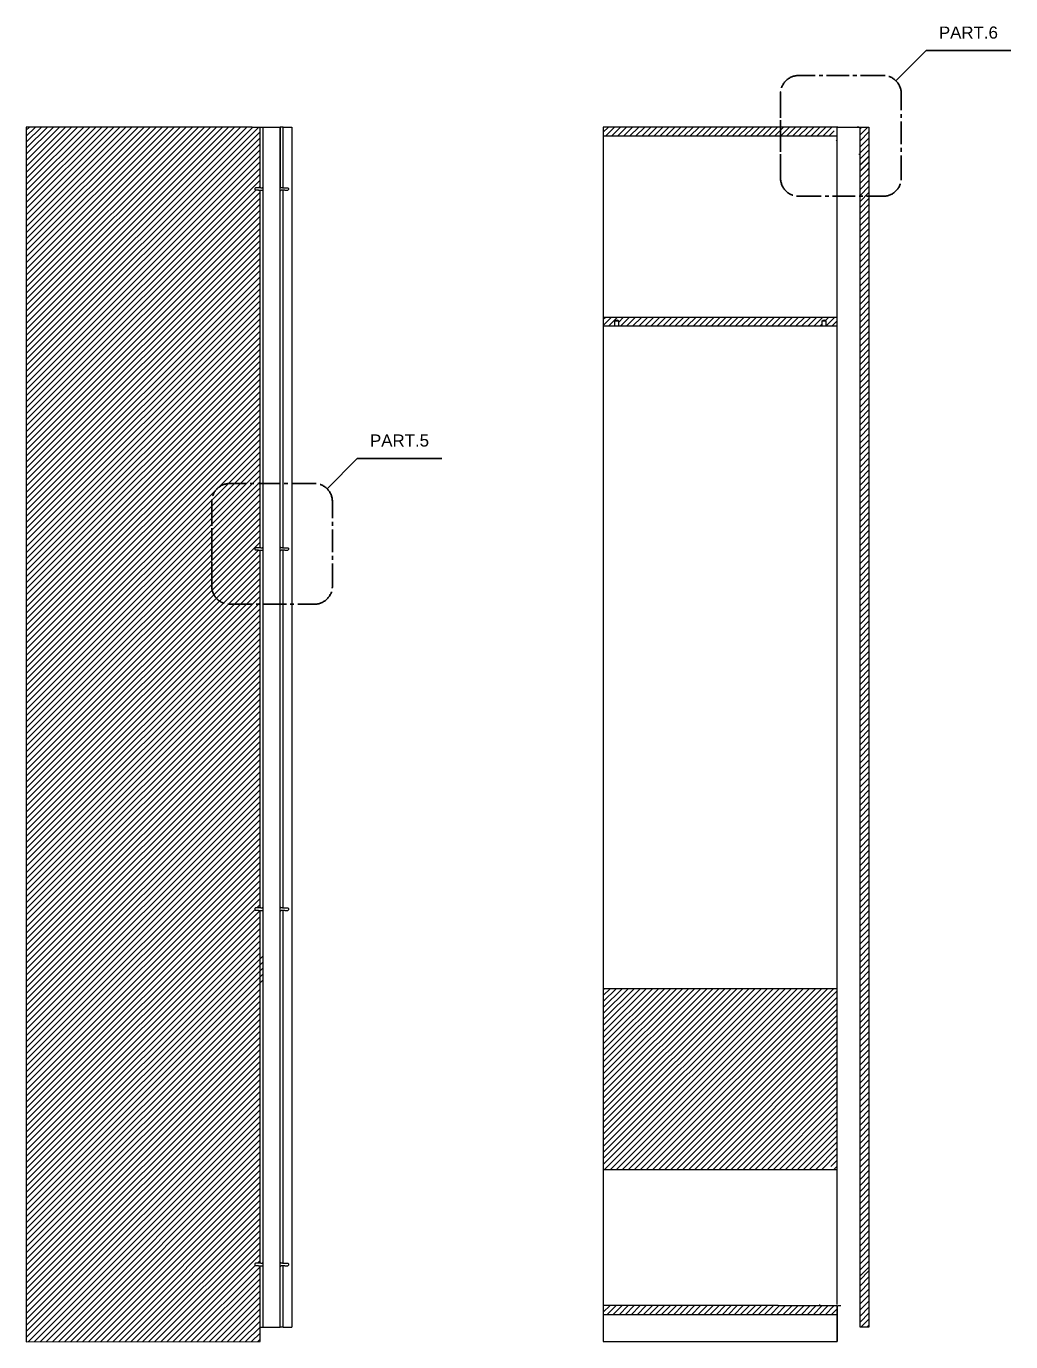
# Model space of a CAD drawing. Header units: millimetres. Extents: x -1335 to 2991, y -7 to 1980.
# Drawn here: x -604.2 to -441.2, y 1521.9 to 1739.8 of the extents above; entities that cross this region are included whole.
import ezdxf
from ezdxf.enums import TextEntityAlignment as Align

# ---------------------------------------------------------------- set-up
doc = ezdxf.new("R2010")
doc.units = ezdxf.units.MM
doc.linetypes.add('CENTER2', pattern=[1.125, 0.75, -0.125, 0.125, -0.125])
doc.layers.get('0').update_dxf_attribs({"color": 8})
doc.layers.add('A-SECT A-MCUT', color=7, linetype='Continuous', lineweight=35)
doc.layers.add('Campiture', color=1, linetype='Continuous')
doc.layers.add('Incastri', color=4, linetype='Continuous')
doc.styles.add('ARIAL', font='Arial.ttf')
pattern_1 = [(45, (-1369.2073, 1381.68575), (-0.5, 0.5), [])]

msp = doc.modelspace()

# ---------------------------------------------------------------- hatches: boundary and pattern name
at = {"layer": 'Campiture'}
h = msp.add_hatch(dxfattribs=at)
h.set_pattern_fill('JIS_WOOD', color=256)
h.set_pattern_definition(pattern_1)
edge = h.paths.add_edge_path()
edge.add_spline(control_points=[(-470.57, 1723.1), (-470.24, 1723.1), (-469.91, 1723.1), (-469.91, 1723.1), (-469.91, 1722.13), (-469.91, 1721.16), (-469.91, 1720.19)], knot_values=[0.174311, 0.174311, 0.174311, 0.174311, 0.674311, 0.674311, 0.674311, 1.5, 1.5, 1.5, 1.5], weights=[1, 1, 1, 1, 1, 1, 1], degree=3, periodic=0)
edge.add_spline(control_points=[(-469.91, 1723.1), (-469.91, 1723.1), (-470.24, 1723.1), (-470.57, 1723.1)], knot_values=[1, 1, 1, 1, 1.5, 1.5, 1.5, 1.5], weights=[1, 1, 1, 1], degree=3, periodic=0)
edge.add_spline(control_points=[(-470.57, 1723.1), (-470.9, 1723.1), (-471.23, 1723.1), (-471.23, 1723.1)], knot_values=[1.5, 1.5, 1.5, 1.5, 2, 2, 2, 2], weights=[1, 1, 1, 1], degree=3, periodic=0)
edge.add_line((-471.23, 1723.1), (-472.82, 1723.1))
edge.add_line((-472.82, 1723.1), (-508.65, 1723.1))
edge.add_line((-508.65, 1723.1), (-508.65, 1721.6))
edge.add_line((-508.65, 1721.6), (-475.9, 1721.6))
edge.add_line((-475.9, 1721.6), (-472.77, 1721.6))
edge.add_line((-472.77, 1721.6), (-469.91, 1721.6))
h = msp.add_hatch(dxfattribs=at)
h.set_pattern_fill('JIS_WOOD', color=256)
h.set_pattern_definition(pattern_1)
edge = h.paths.add_edge_path()
edge.add_line((-464.65, 1716.04), (-464.65, 1718.28))
edge.add_line((-464.65, 1718.28), (-466.12, 1716.81))
edge.add_line((-466.12, 1716.81), (-466.12, 1716.04))
edge.add_line((-466.12, 1716.04), (-466.12, 1534.35))
edge.add_spline(control_points=[(-466.12, 1534.35), (-466.12, 1533.61), (-466.12, 1532.87), (-466.12, 1532.14)], knot_values=[4.012319, 4.012319, 4.012319, 4.012319, 4.023751, 4.023751, 4.023751, 4.023751], weights=[1, 1, 1, 1], degree=3, periodic=0)
edge.add_line((-466.12, 1532.14), (-464.65, 1533.61))
edge.add_spline(control_points=[(-464.65, 1533.61), (-464.65, 1533.86), (-464.65, 1534.1), (-464.65, 1534.35)], knot_values=[0.949387, 0.949387, 0.949387, 0.949387, 0.953089, 0.953089, 0.953089, 0.953089], weights=[1, 1, 1, 1], degree=3, periodic=0)
edge.add_line((-464.65, 1534.35), (-464.65, 1716.04))
h = msp.add_hatch(dxfattribs=at)
h.set_pattern_fill('JIS_WOOD', color=256)
h.set_pattern_definition(pattern_1)
h.paths.add_polyline_path([(-472.41, 1691), (-472.24, 1691.1), (-471.99, 1691.1), (-471.81, 1691), (-471.81, 1690.1), (-469.91, 1690.1), (-469.91, 1691.6), (-508.65, 1691.6), (-508.65, 1690.1), (-506.75, 1690.1), (-506.75, 1691), (-506.57, 1691.1), (-506.32, 1691.1), (-506.15, 1691), (-506.15, 1690.1), (-472.41, 1690.1)])
h = msp.add_hatch(dxfattribs=at)
h.set_pattern_fill('JIS_WOOD', color=256)
h.set_pattern_definition(pattern_1)
h.paths.add_polyline_path([(-469.91, 1580.42), (-508.65, 1580.42), (-508.65, 1550.42), (-471.63, 1550.42), (-471.63, 1551.08), (-471.49, 1551.16), (-471.11, 1551.16), (-470.97, 1551.08), (-470.97, 1550.42), (-469.91, 1550.42)])

# ---------------------------------------------------------------- linework, layer by layer
for p, q in [((-566.82, 1723.09), (-564.35, 1723.09)), ((-565.5, 1719.55), (-565.5, 1723.09)), ((-565, 1524.3), (-565, 1723.09)), ((-564.35, 1723.09), (-562.21, 1723.09)), ((-561.71, 1723.09), (-562.21, 1723.09)), ((-562.21, 1524.3), (-562.21, 1723.09)), ((-562.21, 1723.09), (-562.21, 1713.09)), ((-561.71, 1713.03), (-561.71, 1723.09)), ((-561.71, 1723.09), (-560.24, 1723.09)), ((-560.24, 1723.09), (-560.24, 1524.3)), ((-469.91, 1721.6), (-508.65, 1721.6)), ((-469.91, 1716.04), (-469.91, 1723.1)), ((-469.79, 1723.1), (-466.12, 1723.1)), ((-468.7, 1723.1), (-468.46, 1723.1)), ((-468.24, 1723.1), (-466.62, 1723.1)), ((-466.33, 1723.1), (-466.62, 1723.1)), ((-466.12, 1723.1), (-464.65, 1723.1)), ((-466.12, 1716.04), (-466.12, 1723.1)), ((-466.12, 1723.1), (-466.12, 1723.1)), ((-464.65, 1723.1), (-464.65, 1716.04)), ((-565.5, 1713.03), (-565.5, 1719.55)), ((-469.91, 1528.07), (-469.91, 1716.04)), ((-466.12, 1524.28), (-466.12, 1716.04)), ((-464.65, 1716.04), (-464.65, 1524.28)), ((-565.5, 1653.41), (-565.5, 1712.63)), ((-561.71, 1653.41), (-561.71, 1712.63)), ((-508.65, 1691.6), (-469.91, 1691.6)), ((-469.91, 1690.1), (-508.65, 1690.1)), ((-565.5, 1593.74), (-565.5, 1653.01)), ((-561.71, 1593.74), (-561.71, 1653.01)), ((-565.5, 1534.87), (-565.5, 1593.34)), ((-561.71, 1534.87), (-561.71, 1593.34)), ((-508.65, 1580.42), (-469.91, 1580.42)), ((-508.65, 1550.42), (-469.91, 1550.42)), ((-472.09, 1550.42), (-470.59, 1550.42)), ((-565.5, 1527.89), (-565.5, 1534.47)), ((-561.71, 1524.3), (-561.71, 1534.47)), ((-565.5, 1526.37), (-565.5, 1527.89)), ((-479.66, 1527.87), (-508.65, 1527.87)), ((-469.91, 1526.38), (-469.91, 1527.9)), ((-479.65, 1526.35), (-508.65, 1526.35)), ((-469.91, 1524.33), (-469.91, 1526.35)), ((-469.91, 1526.35), (-469.91, 1521.92)), ((-565.5, 1524.3), (-564.35, 1524.3)), ((-564.35, 1524.3), (-562.21, 1524.3)), ((-561.71, 1524.3), (-562.21, 1524.3)), ((-561.71, 1524.3), (-560.24, 1524.3)), ((-464.65, 1524.28), (-466.12, 1524.28))]:
    msp.add_line(p, q)
at = {"color": 6}
for p, q in [((-466.12, 1718.55), (-466.3, 1718.55)), ((-472.83, 1528.07), (-472.83, 1527.87)), ((-469.76, 1527.87), (-469.32, 1527.87))]:
    msp.add_line(p, q, dxfattribs=at)
at = {"color": 175, "linetype": 'Continuous'}
for p, q in [((-466.12, 1716.81), (-464.65, 1718.28)), ((-464.89, 1716.04), (-464.65, 1716.28)), ((-565.79, 1713.03), (-565.5, 1713.31)), ((-565.5, 1593.31), (-565.47, 1593.34)), ((-565.5, 1585.31), (-565, 1585.81)), ((-565.5, 1584.31), (-565, 1584.81)), ((-565.5, 1583.31), (-565, 1583.81)), ((-565.5, 1582.31), (-565, 1582.81)), ((-565.5, 1581.31), (-565, 1581.81))]:
    msp.add_line(p, q, dxfattribs=at)
for points in [[(-566.82, 1723.09), (-568.41, 1723.09), (-604.24, 1723.09), (-604.24, 1521.89), (-565.5, 1521.9), (-565.5, 1524.34), (-565.5, 1526.37)], [(-469.79, 1723.1), (-472.82, 1723.1), (-508.65, 1723.1), (-508.65, 1521.9), (-469.91, 1521.92), (-469.91, 1524.36), (-469.91, 1526.38)], [(-479.66, 1527.87), (-471.89, 1527.87), (-470.49, 1527.87), (-469.91, 1527.87), (-469.91, 1526.35), (-471.04, 1526.35), (-479.65, 1526.35)]]:
    msp.add_lwpolyline(points)
at = {"layer": 'A-SECT A-MCUT'}
for p, q in [((-455.17, 1735.75), (-460.17, 1730.75)), ((-455.17, 1735.75), (-441.17, 1735.75)), ((-549.41, 1668.17), (-554.41, 1663.17)), ((-549.41, 1668.17), (-535.41, 1668.17))]:
    msp.add_line(p, q, dxfattribs=at)
at = {"layer": 'A-SECT A-MCUT', "linetype": 'CENTER2', "ltscale": 5}
for points in [[(-479.29, 1714.63, 0.414214), (-476.29, 1711.63), (-462.29, 1711.63, 0.414214), (-459.29, 1714.63), (-459.29, 1728.63, 0.414214), (-462.29, 1731.63), (-476.29, 1731.63, 0.414214), (-479.29, 1728.63), (-479.29, 1714.63), (-479.29, 1728.63)], [(-573.53, 1647.05, 0.414214), (-570.53, 1644.05), (-556.53, 1644.05, 0.414214), (-553.53, 1647.05), (-553.53, 1661.05, 0.414214), (-556.53, 1664.05), (-570.53, 1664.05, 0.414214), (-573.53, 1661.05), (-573.53, 1647.05), (-573.53, 1661.05)]]:
    msp.add_lwpolyline(points, format="xyb", dxfattribs=at)
at = {"layer": 'Campiture', "linetype": 'Continuous'}
for p, q in [((-604.24, 1722.58), (-603.73, 1723.09)), ((-604.24, 1721.58), (-602.73, 1723.09)), ((-604.24, 1720.58), (-601.73, 1723.09)), ((-604.24, 1719.58), (-600.73, 1723.09)), ((-604.24, 1718.58), (-599.73, 1723.09)), ((-604.24, 1717.58), (-598.73, 1723.09)), ((-604.24, 1716.58), (-597.73, 1723.09)), ((-604.24, 1715.58), (-596.73, 1723.09)), ((-604.24, 1714.58), (-595.73, 1723.09)), ((-604.24, 1713.58), (-594.73, 1723.09)), ((-604.24, 1712.58), (-593.73, 1723.09)), ((-604.24, 1711.58), (-592.73, 1723.09)), ((-604.24, 1710.58), (-591.73, 1723.09)), ((-604.24, 1709.58), (-590.73, 1723.09)), ((-604.24, 1708.58), (-589.73, 1723.09)), ((-604.24, 1707.58), (-588.73, 1723.09)), ((-604.24, 1706.58), (-587.73, 1723.09)), ((-604.24, 1705.58), (-586.73, 1723.09)), ((-604.24, 1704.58), (-585.73, 1723.09)), ((-604.24, 1703.58), (-584.73, 1723.09)), ((-604.24, 1702.58), (-583.73, 1723.09)), ((-604.24, 1701.58), (-582.73, 1723.09)), ((-604.24, 1700.58), (-581.73, 1723.09)), ((-604.24, 1699.58), (-580.73, 1723.09)), ((-604.24, 1698.58), (-579.73, 1723.09)), ((-604.24, 1697.58), (-578.73, 1723.09)), ((-604.24, 1696.58), (-577.73, 1723.09)), ((-604.24, 1695.58), (-576.73, 1723.09)), ((-604.24, 1694.58), (-575.73, 1723.09)), ((-604.24, 1693.58), (-574.73, 1723.09)), ((-604.24, 1692.58), (-573.73, 1723.09)), ((-604.24, 1691.58), (-572.73, 1723.09)), ((-604.24, 1690.58), (-571.73, 1723.09)), ((-604.24, 1689.58), (-570.73, 1723.09)), ((-604.24, 1688.58), (-569.73, 1723.09)), ((-604.24, 1687.58), (-568.73, 1723.09)), ((-604.24, 1686.58), (-567.73, 1723.09)), ((-604.24, 1685.58), (-566.73, 1723.09)), ((-604.24, 1684.58), (-565.73, 1723.09)), ((-604.24, 1683.58), (-565.5, 1722.31)), ((-466.12, 1722.81), (-465.82, 1723.1)), ((-466.12, 1721.81), (-464.82, 1723.1)), ((-466.12, 1720.81), (-464.65, 1722.28)), ((-604.24, 1682.58), (-565.5, 1721.31)), ((-604.24, 1681.58), (-565.5, 1720.31)), ((-604.24, 1680.58), (-565.5, 1719.31)), ((-466.12, 1719.81), (-464.65, 1721.28)), ((-466.12, 1718.81), (-464.65, 1720.28)), ((-466.12, 1717.81), (-464.65, 1719.28)), ((-604.24, 1679.58), (-565.5, 1718.31)), ((-604.24, 1678.58), (-565.5, 1717.31)), ((-465.89, 1716.04), (-464.65, 1717.28)), ((-604.24, 1677.58), (-565.5, 1716.31)), ((-604.24, 1676.58), (-565.5, 1715.31)), ((-604.24, 1675.58), (-565.5, 1714.31)), ((-604.24, 1674.58), (-566.19, 1712.63)), ((-604.24, 1673.58), (-565.5, 1712.31)), ((-604.24, 1672.58), (-565.5, 1711.31)), ((-604.24, 1671.58), (-565.5, 1710.31)), ((-604.24, 1670.58), (-565.5, 1709.31)), ((-604.24, 1669.58), (-565.5, 1708.31)), ((-604.24, 1668.58), (-565.5, 1707.31)), ((-604.24, 1667.58), (-565.5, 1706.31)), ((-604.24, 1666.58), (-565.5, 1705.31)), ((-604.24, 1665.58), (-565.5, 1704.31)), ((-604.24, 1664.58), (-565.5, 1703.31)), ((-604.24, 1663.58), (-565.5, 1702.31)), ((-604.24, 1662.58), (-565.5, 1701.31)), ((-604.24, 1661.58), (-565.5, 1700.31)), ((-604.24, 1660.58), (-565.5, 1699.31)), ((-604.24, 1659.58), (-565.5, 1698.31)), ((-604.24, 1658.58), (-565.5, 1697.31)), ((-604.24, 1657.58), (-565.5, 1696.31)), ((-604.24, 1656.58), (-565.5, 1695.31)), ((-604.24, 1655.58), (-565.5, 1694.31)), ((-604.24, 1654.58), (-565.5, 1693.31)), ((-604.24, 1653.58), (-565.5, 1692.31)), ((-604.24, 1652.58), (-565.5, 1691.31)), ((-604.24, 1651.58), (-565.5, 1690.31)), ((-604.24, 1650.58), (-565.5, 1689.31)), ((-604.24, 1649.58), (-565.5, 1688.31)), ((-604.24, 1648.58), (-565.5, 1687.31)), ((-604.24, 1647.58), (-565.5, 1686.31)), ((-604.24, 1646.58), (-565.5, 1685.31)), ((-604.24, 1645.58), (-565.5, 1684.31)), ((-604.24, 1644.58), (-565.5, 1683.31)), ((-604.24, 1643.58), (-565.5, 1682.31)), ((-604.24, 1642.58), (-565.5, 1681.31)), ((-604.24, 1641.58), (-565.5, 1680.31)), ((-604.24, 1640.58), (-565.5, 1679.31)), ((-604.24, 1639.58), (-565.5, 1678.31)), ((-604.24, 1638.58), (-565.5, 1677.31)), ((-604.24, 1637.58), (-565.5, 1676.31)), ((-604.24, 1636.58), (-565.5, 1675.31)), ((-604.24, 1635.58), (-565.5, 1674.31)), ((-604.24, 1634.58), (-565.5, 1673.31)), ((-604.24, 1633.58), (-565.5, 1672.31)), ((-604.24, 1632.58), (-565.5, 1671.31)), ((-604.24, 1631.58), (-565.5, 1670.31)), ((-604.24, 1630.58), (-565.5, 1669.31)), ((-604.24, 1629.58), (-565.5, 1668.31)), ((-604.24, 1628.58), (-565.5, 1667.31)), ((-604.24, 1627.58), (-565.5, 1666.31)), ((-604.24, 1626.58), (-565.5, 1665.31)), ((-604.24, 1625.58), (-565.5, 1664.31)), ((-604.24, 1624.58), (-565.5, 1663.31)), ((-604.24, 1623.58), (-565.5, 1662.31)), ((-604.24, 1622.58), (-565.5, 1661.31)), ((-604.24, 1621.58), (-565.5, 1660.31)), ((-604.24, 1620.58), (-565.5, 1659.31)), ((-604.24, 1619.58), (-565.5, 1658.31)), ((-604.24, 1618.58), (-565.5, 1657.31)), ((-604.24, 1617.58), (-565.5, 1656.31)), ((-604.24, 1616.58), (-565.5, 1655.31)), ((-604.24, 1615.58), (-565.5, 1654.31)), ((-604.24, 1614.58), (-565.8, 1653.01)), ((-604.24, 1613.58), (-565.5, 1652.31)), ((-604.24, 1612.58), (-565.5, 1651.31)), ((-604.24, 1611.58), (-565.5, 1650.31)), ((-604.24, 1610.58), (-565.5, 1649.31)), ((-604.24, 1609.58), (-565.5, 1648.31)), ((-604.24, 1608.58), (-565.5, 1647.31)), ((-604.24, 1607.58), (-565.5, 1646.31)), ((-604.24, 1606.58), (-565.5, 1645.31)), ((-604.24, 1605.58), (-565.5, 1644.31)), ((-604.24, 1604.58), (-565.5, 1643.31)), ((-604.24, 1603.58), (-565.5, 1642.31)), ((-604.24, 1602.58), (-565.5, 1641.31)), ((-604.24, 1601.58), (-565.5, 1640.31)), ((-604.24, 1600.58), (-565.5, 1639.31)), ((-604.24, 1599.58), (-565.5, 1638.31)), ((-604.24, 1598.58), (-565.5, 1637.31)), ((-604.24, 1597.58), (-565.5, 1636.31)), ((-604.24, 1596.58), (-565.5, 1635.31)), ((-604.24, 1595.58), (-565.5, 1634.31)), ((-604.24, 1594.58), (-565.5, 1633.31)), ((-604.24, 1593.58), (-565.5, 1632.31)), ((-604.24, 1592.58), (-565.5, 1631.31)), ((-604.24, 1591.58), (-565.5, 1630.31)), ((-604.24, 1590.58), (-565.5, 1629.31)), ((-604.24, 1589.58), (-565.5, 1628.31)), ((-604.24, 1588.58), (-565.5, 1627.31)), ((-604.24, 1587.58), (-565.5, 1626.31)), ((-604.24, 1586.58), (-565.5, 1625.31)), ((-604.24, 1585.58), (-565.5, 1624.31)), ((-604.24, 1584.58), (-565.5, 1623.31)), ((-604.24, 1583.58), (-565.5, 1622.31)), ((-604.24, 1582.58), (-565.5, 1621.31)), ((-604.24, 1581.58), (-565.5, 1620.31)), ((-604.24, 1580.58), (-565.5, 1619.31)), ((-604.24, 1579.58), (-565.5, 1618.31)), ((-604.24, 1578.58), (-565.5, 1617.31)), ((-604.24, 1577.58), (-565.5, 1616.31)), ((-604.24, 1576.58), (-565.5, 1615.31)), ((-604.24, 1575.58), (-565.5, 1614.31)), ((-604.24, 1574.58), (-565.5, 1613.31)), ((-604.24, 1573.58), (-565.5, 1612.31)), ((-604.24, 1572.58), (-565.5, 1611.31)), ((-604.24, 1571.58), (-565.5, 1610.31)), ((-604.24, 1570.58), (-565.5, 1609.31)), ((-604.24, 1569.58), (-565.5, 1608.31)), ((-604.24, 1568.58), (-565.5, 1607.31)), ((-604.24, 1567.58), (-565.5, 1606.31)), ((-604.24, 1566.58), (-565.5, 1605.31)), ((-604.24, 1565.58), (-565.5, 1604.31)), ((-604.24, 1564.58), (-565.5, 1603.31)), ((-604.24, 1563.58), (-565.5, 1602.31)), ((-604.24, 1562.58), (-565.5, 1601.31)), ((-604.24, 1561.58), (-565.5, 1600.31)), ((-604.24, 1560.58), (-565.5, 1599.31)), ((-604.24, 1559.58), (-565.5, 1598.31)), ((-604.24, 1558.58), (-565.5, 1597.31)), ((-604.24, 1557.58), (-565.5, 1596.31)), ((-604.24, 1556.58), (-565.5, 1595.31)), ((-604.24, 1555.58), (-566.39, 1593.43)), ((-604.24, 1554.58), (-565.5, 1593.31)), ((-566.07, 1593.74), (-565.5, 1594.31)), ((-604.24, 1553.58), (-565.5, 1592.31)), ((-604.24, 1552.58), (-565.5, 1591.31)), ((-604.24, 1551.58), (-565.5, 1590.31)), ((-604.24, 1550.58), (-565.5, 1589.31)), ((-604.24, 1549.58), (-565.5, 1588.31)), ((-604.24, 1548.58), (-565.5, 1587.31)), ((-604.24, 1547.58), (-565.5, 1586.31)), ((-604.24, 1546.58), (-565.5, 1585.31)), ((-604.24, 1545.58), (-565.5, 1584.31)), ((-604.24, 1544.58), (-565.5, 1583.31)), ((-604.24, 1543.58), (-565.5, 1582.31)), ((-604.24, 1542.58), (-565.5, 1581.31)), ((-604.24, 1541.58), (-565.5, 1580.31)), ((-604.24, 1540.58), (-565.5, 1579.31)), ((-604.24, 1539.58), (-565.5, 1578.31)), ((-604.24, 1538.58), (-565.5, 1577.31)), ((-604.24, 1537.58), (-565.5, 1576.31)), ((-604.24, 1536.58), (-565.5, 1575.31)), ((-604.24, 1535.58), (-565.5, 1574.31)), ((-604.24, 1534.58), (-565.5, 1573.31)), ((-604.24, 1533.58), (-565.5, 1572.31)), ((-604.24, 1532.58), (-565.5, 1571.31)), ((-604.24, 1531.58), (-565.5, 1570.31)), ((-604.24, 1530.58), (-565.5, 1569.31)), ((-604.24, 1529.58), (-565.5, 1568.31)), ((-604.24, 1528.58), (-565.5, 1567.31)), ((-604.24, 1527.58), (-565.5, 1566.31)), ((-604.24, 1526.58), (-565.5, 1565.31)), ((-604.24, 1525.58), (-565.5, 1564.31)), ((-604.24, 1524.58), (-565.5, 1563.31)), ((-604.24, 1523.58), (-565.5, 1562.31)), ((-604.24, 1522.58), (-565.5, 1561.31)), ((-603.93, 1521.89), (-565.5, 1560.31)), ((-602.93, 1521.89), (-565.5, 1559.31)), ((-601.93, 1521.89), (-565.5, 1558.31)), ((-600.92, 1521.89), (-565.5, 1557.31)), ((-599.92, 1521.89), (-565.5, 1556.31)), ((-598.92, 1521.89), (-565.5, 1555.31)), ((-597.92, 1521.89), (-565.5, 1554.31)), ((-596.92, 1521.89), (-565.5, 1553.31)), ((-595.92, 1521.89), (-565.5, 1552.31)), ((-594.92, 1521.89), (-565.5, 1551.31)), ((-593.92, 1521.89), (-565.5, 1550.31)), ((-592.92, 1521.89), (-565.5, 1549.31)), ((-591.92, 1521.89), (-565.5, 1548.31)), ((-590.92, 1521.89), (-565.5, 1547.31)), ((-589.92, 1521.89), (-565.5, 1546.31)), ((-588.92, 1521.89), (-565.5, 1545.31)), ((-587.92, 1521.89), (-565.5, 1544.31)), ((-586.92, 1521.89), (-565.5, 1543.31)), ((-585.92, 1521.89), (-565.5, 1542.31)), ((-584.92, 1521.9), (-565.5, 1541.31)), ((-583.92, 1521.9), (-565.5, 1540.31)), ((-582.92, 1521.9), (-565.5, 1539.31)), ((-581.92, 1521.9), (-565.5, 1538.31)), ((-580.92, 1521.9), (-565.5, 1537.31)), ((-579.92, 1521.9), (-565.5, 1536.31)), ((-578.92, 1521.9), (-566.32, 1534.5)), ((-577.91, 1521.9), (-565.5, 1534.31)), ((-565.94, 1534.87), (-565.5, 1535.31)), ((-576.91, 1521.9), (-565.5, 1533.31)), ((-575.91, 1521.9), (-565.5, 1532.31)), ((-466.12, 1532.14), (-464.65, 1533.61)), ((-466.12, 1531.14), (-464.65, 1532.61)), ((-574.91, 1521.9), (-565.5, 1531.31)), ((-573.91, 1521.9), (-565.5, 1530.31)), ((-466.12, 1530.14), (-464.65, 1531.61)), ((-466.12, 1529.14), (-464.65, 1530.61)), ((-572.91, 1521.9), (-565.5, 1529.31)), ((-571.91, 1521.9), (-565.5, 1528.31)), ((-508.65, 1526.76), (-507.53, 1527.87)), ((-508.05, 1526.35), (-506.53, 1527.87)), ((-507.05, 1526.35), (-505.53, 1527.87)), ((-506.05, 1526.35), (-504.53, 1527.87)), ((-505.05, 1526.35), (-503.53, 1527.87)), ((-504.05, 1526.35), (-502.53, 1527.87)), ((-503.05, 1526.35), (-501.53, 1527.87)), ((-502.05, 1526.35), (-500.53, 1527.87)), ((-501.05, 1526.35), (-499.53, 1527.87)), ((-500.05, 1526.35), (-498.53, 1527.87)), ((-499.05, 1526.35), (-497.53, 1527.87)), ((-498.05, 1526.35), (-496.53, 1527.87)), ((-497.05, 1526.35), (-495.53, 1527.87)), ((-496.05, 1526.35), (-494.53, 1527.87)), ((-495.05, 1526.35), (-493.53, 1527.87)), ((-494.05, 1526.35), (-492.53, 1527.87)), ((-492.98, 1526.35), (-491.46, 1527.87)), ((-491.98, 1526.35), (-490.46, 1527.87)), ((-490.98, 1526.35), (-489.46, 1527.87)), ((-489.98, 1526.35), (-488.46, 1527.87)), ((-488.98, 1526.35), (-487.46, 1527.87)), ((-487.98, 1526.35), (-486.46, 1527.87)), ((-486.98, 1526.35), (-485.46, 1527.87)), ((-485.98, 1526.35), (-484.46, 1527.87)), ((-484.98, 1526.35), (-483.46, 1527.87)), ((-483.98, 1526.35), (-482.46, 1527.87)), ((-482.98, 1526.35), (-481.46, 1527.87)), ((-481.98, 1526.35), (-480.46, 1527.87)), ((-480.98, 1526.35), (-479.46, 1527.87)), ((-479.98, 1526.35), (-478.46, 1527.87)), ((-478.9, 1526.35), (-477.39, 1527.87)), ((-477.9, 1526.35), (-476.39, 1527.87)), ((-476.9, 1526.35), (-475.39, 1527.87)), ((-475.9, 1526.35), (-474.39, 1527.87)), ((-474.9, 1526.35), (-473.39, 1527.87)), ((-473.9, 1526.35), (-472.39, 1527.87)), ((-472.9, 1526.35), (-471.39, 1527.87)), ((-471.9, 1526.35), (-470.39, 1527.87)), ((-466.12, 1528.14), (-464.65, 1529.61)), ((-466.12, 1527.14), (-464.65, 1528.61)), ((-466.12, 1526.14), (-464.65, 1527.61)), ((-570.91, 1521.9), (-565.5, 1527.31)), ((-569.91, 1521.9), (-565.5, 1526.31)), ((-568.91, 1521.9), (-565.5, 1525.31)), ((-470.9, 1526.35), (-469.91, 1527.34)), ((-466.12, 1525.14), (-464.65, 1526.61)), ((-465.97, 1524.28), (-464.65, 1525.61)), ((-567.91, 1521.9), (-565.5, 1524.31)), ((-566.91, 1521.9), (-565.5, 1523.31)), ((-464.97, 1524.28), (-464.65, 1524.61)), ((-565.91, 1521.9), (-565.5, 1522.31))]:
    msp.add_line(p, q, dxfattribs=at)
at = {"layer": 'Campiture'}
for p, q in [((-566.29, 1534.87), (-566.4, 1534.77)), ((-566.4, 1534.77), (-566.4, 1534.57)), ((-566.29, 1534.47), (-566.4, 1534.57)), ((-565.8, 1534.87), (-566.29, 1534.87)), ((-565.8, 1534.47), (-566.29, 1534.47))]:
    msp.add_line(p, q, dxfattribs=at)
at = {"layer": 'Incastri'}
for p, q in [((-566.29, 1713.03), (-566.4, 1712.93)), ((-566.4, 1712.93), (-566.4, 1712.73)), ((-566.29, 1712.63), (-566.4, 1712.73)), ((-565.8, 1713.03), (-566.29, 1713.03)), ((-565.4, 1713.03), (-565.8, 1713.03)), ((-565.4, 1713.03), (-565.19, 1713.03)), ((-565.19, 1713.03), (-565, 1713.2)), ((-562.02, 1713.03), (-562.21, 1713.2)), ((-561.81, 1713.03), (-562.02, 1713.03)), ((-561.81, 1713.03), (-561.41, 1713.03)), ((-561.41, 1713.03), (-560.92, 1713.03)), ((-560.92, 1713.03), (-560.81, 1712.93)), ((-560.92, 1712.63), (-560.81, 1712.73)), ((-560.81, 1712.93), (-560.81, 1712.73)), ((-565.8, 1712.63), (-566.29, 1712.63)), ((-565.8, 1712.63), (-565.19, 1712.63)), ((-565.19, 1712.63), (-565, 1712.45)), ((-562.02, 1712.63), (-562.21, 1712.45)), ((-561.41, 1712.63), (-562.02, 1712.63)), ((-561.41, 1712.63), (-560.92, 1712.63)), ((-506.75, 1691), (-506.57, 1691.1)), ((-506.75, 1690.1), (-506.75, 1691)), ((-506.75, 1691), (-506.15, 1691)), ((-506.57, 1691.1), (-506.32, 1691.1)), ((-506.15, 1691), (-506.32, 1691.1)), ((-506.15, 1691), (-506.15, 1690.1)), ((-472.41, 1691), (-472.24, 1691.1)), ((-472.41, 1690.1), (-472.41, 1691)), ((-472.41, 1691), (-471.81, 1691)), ((-472.24, 1691.1), (-471.99, 1691.1)), ((-471.81, 1691), (-471.99, 1691.1)), ((-471.81, 1691), (-471.81, 1690.1)), ((-566.29, 1653.41), (-566.4, 1653.31)), ((-566.4, 1653.31), (-566.4, 1653.11)), ((-566.29, 1653.01), (-566.4, 1653.11)), ((-565.8, 1653.41), (-566.29, 1653.41)), ((-565.8, 1653.01), (-566.29, 1653.01)), ((-565.4, 1653.41), (-565.8, 1653.41)), ((-565.8, 1653.01), (-565.19, 1653.01)), ((-565.4, 1653.41), (-565.19, 1653.41)), ((-565.19, 1653.41), (-565, 1653.58)), ((-565.19, 1653.01), (-565, 1652.84)), ((-562.02, 1653.41), (-562.21, 1653.58)), ((-562.02, 1653.01), (-562.21, 1652.84)), ((-561.81, 1653.41), (-562.02, 1653.41)), ((-561.41, 1653.01), (-562.02, 1653.01)), ((-561.81, 1653.41), (-561.41, 1653.41)), ((-561.41, 1653.41), (-560.92, 1653.41)), ((-561.41, 1653.01), (-560.92, 1653.01)), ((-560.92, 1653.41), (-560.81, 1653.31)), ((-560.92, 1653.01), (-560.81, 1653.11)), ((-560.81, 1653.31), (-560.81, 1653.11)), ((-566.29, 1593.74), (-566.4, 1593.64)), ((-566.4, 1593.64), (-566.4, 1593.44)), ((-566.29, 1593.34), (-566.4, 1593.44)), ((-565.8, 1593.74), (-566.29, 1593.74)), ((-565.8, 1593.34), (-566.29, 1593.34)), ((-565.4, 1593.74), (-565.8, 1593.74)), ((-565.8, 1593.34), (-565.19, 1593.34)), ((-565.4, 1593.74), (-565.19, 1593.74)), ((-565.19, 1593.74), (-565, 1593.92)), ((-565.19, 1593.34), (-565, 1593.17)), ((-562.02, 1593.74), (-562.21, 1593.92)), ((-562.02, 1593.34), (-562.21, 1593.17)), ((-561.81, 1593.74), (-562.02, 1593.74)), ((-561.41, 1593.34), (-562.02, 1593.34)), ((-561.81, 1593.74), (-561.41, 1593.74)), ((-561.41, 1593.74), (-560.92, 1593.74)), ((-561.41, 1593.34), (-560.92, 1593.34)), ((-560.92, 1593.74), (-560.81, 1593.64)), ((-560.92, 1593.34), (-560.81, 1593.44)), ((-560.81, 1593.64), (-560.81, 1593.44)), ((-565.4, 1534.87), (-565.8, 1534.87)), ((-565.8, 1534.47), (-565.19, 1534.47)), ((-565.4, 1534.87), (-565.19, 1534.87)), ((-565.19, 1534.87), (-565, 1535.05)), ((-565.19, 1534.47), (-565, 1534.3)), ((-562.02, 1534.87), (-562.21, 1535.05)), ((-562.02, 1534.47), (-562.21, 1534.3)), ((-561.81, 1534.87), (-562.02, 1534.87)), ((-561.41, 1534.47), (-562.02, 1534.47)), ((-561.81, 1534.87), (-561.41, 1534.87)), ((-561.41, 1534.87), (-560.92, 1534.87)), ((-561.41, 1534.47), (-560.92, 1534.47)), ((-560.92, 1534.87), (-560.81, 1534.77)), ((-560.92, 1534.47), (-560.81, 1534.57)), ((-560.81, 1534.77), (-560.81, 1534.57))]:
    msp.add_line(p, q, dxfattribs=at)

# ---------------------------------------------------------------- texts
at = {"style": 'ARIAL'}
for tag, p in [('PART.6', (-448.17, 1739.75)), ('PART.5', (-542.41, 1672.17))]:
    msp.add_attdef(tag, text='1', height=2, dxfattribs=at).set_placement(p, align=Align.TOP_CENTER)

doc.saveas('drawing.dxf')
